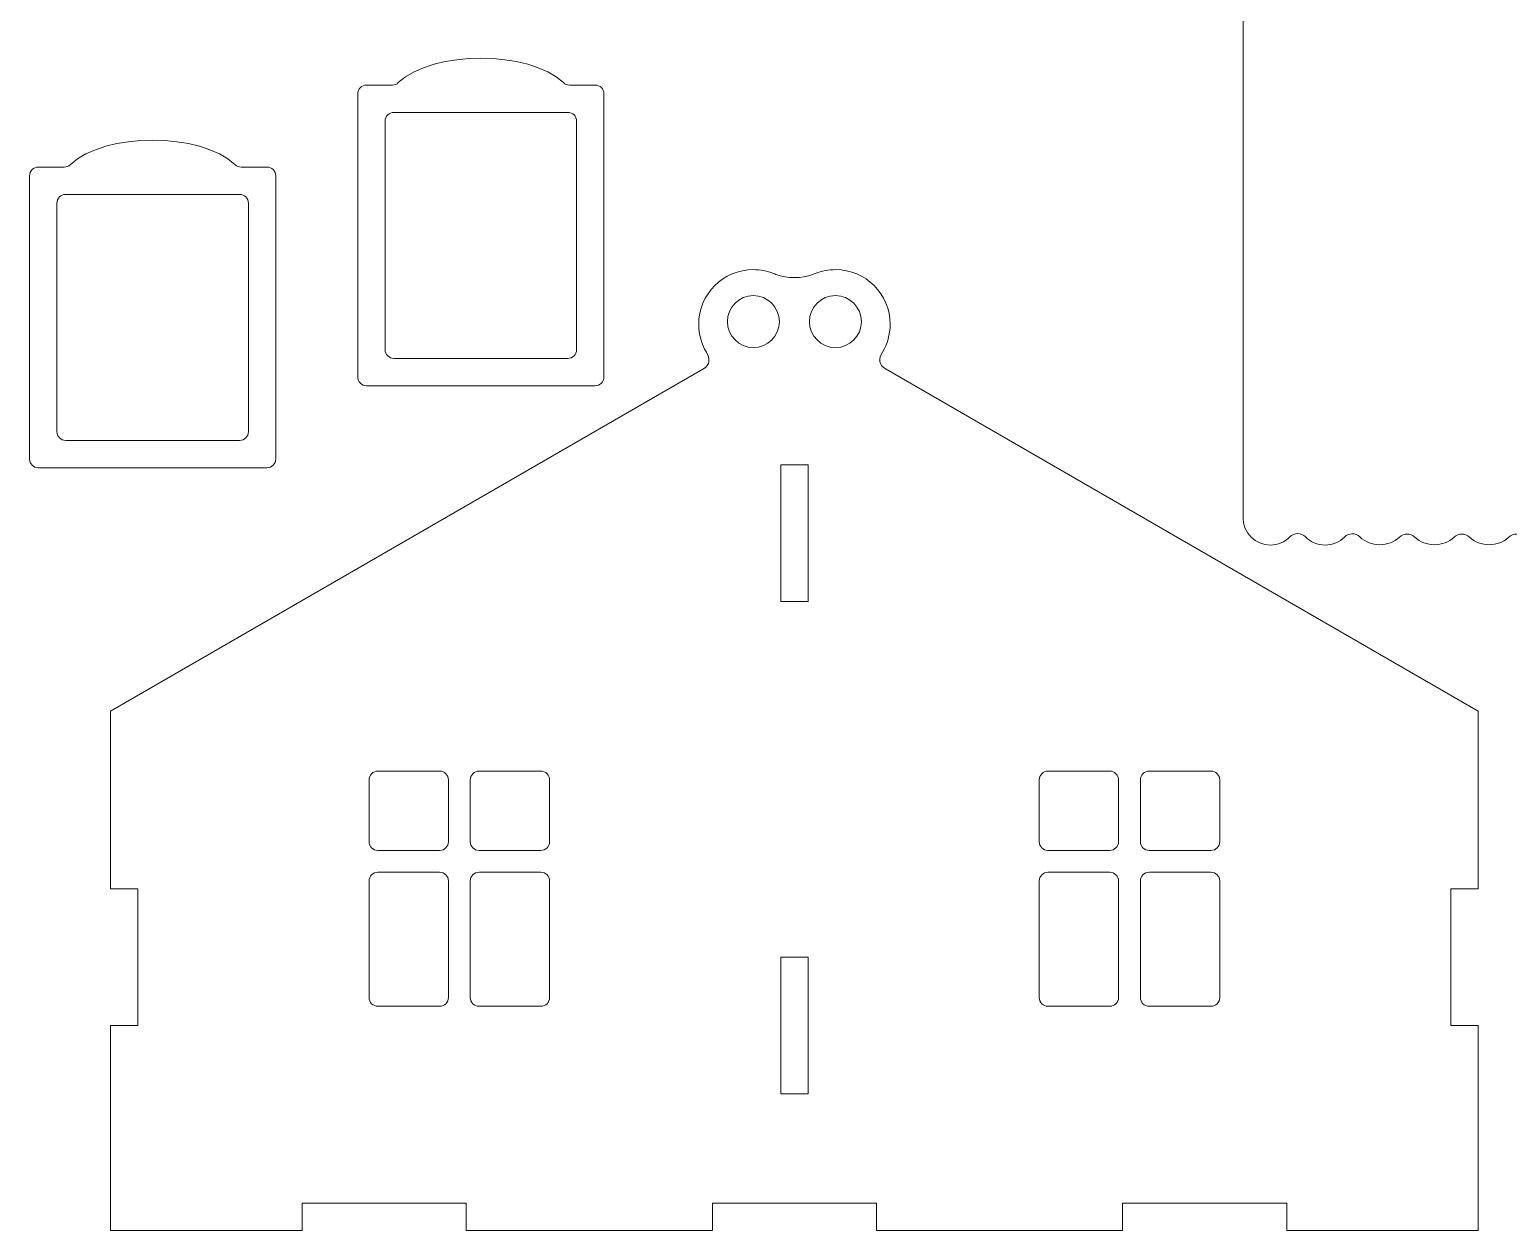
# Model space of a CAD drawing. Header units: centimetres. Extents: x -57 to 69, y -35 to 43.
# Drawn here: x 15.09 to 42.13, y 1.04 to 23 of the extents above; entities that cross this region are included whole.
import ezdxf

# ---------------------------------------------------------------- set-up
doc = ezdxf.new("R2010")
doc.units = ezdxf.units.CM
doc.header["$MEASUREMENT"] = 0
doc.layers.add('layer 1', color=7, linetype='Continuous')

msp = doc.modelspace()

# ---------------------------------------------------------------- linework, layer by layer
at = {"layer": 'layer 1', "color": 240, "lineweight": 9}
for points, knots in [([(37.27643, 14.07481), (37.27733, 13.79942), (37.5008, 13.57648), (37.7764, 13.57647), (37.7764, 13.57647), (37.7764, 13.57647), (37.77641, 13.57647), (37.77641, 13.57647), (37.77641, 13.57647), (37.91632, 13.57648), (38.04281, 13.63395), (38.13355, 13.72655), (38.13355, 13.72655), (38.1726, 13.7664), (38.22061, 13.78657), (38.2764, 13.78657), (38.2764, 13.78657), (38.33219, 13.78657), (38.3802, 13.7664), (38.41925, 13.72655), (38.41925, 13.72655), (38.51, 13.63394), (38.63649, 13.57647), (38.7764, 13.57647), (38.7764, 13.57647), (38.91486, 13.57647), (39.04019, 13.63275), (39.13072, 13.72368), (39.13072, 13.72368), (39.20826, 13.80156), (39.33487, 13.80205), (39.41303, 13.72479), (39.41303, 13.72479), (39.60311, 13.53692), (39.94552, 13.53601), (40.13704, 13.72211), (40.13704, 13.72211), (40.21459, 13.79747), (40.33821, 13.79747), (40.41577, 13.72211), (40.41577, 13.72211), (40.60639, 13.53691), (40.94644, 13.5369), (41.13704, 13.72211), (41.13704, 13.72211), (41.21459, 13.79747), (41.33821, 13.79747), (41.41577, 13.72211), (41.41577, 13.72211), (41.60639, 13.53691), (41.94644, 13.5369), (42.13704, 13.72211), (42.13704, 13.72211), (42.21459, 13.79747), (42.33821, 13.79747), (42.41577, 13.72211), (42.41577, 13.72211), (42.60639, 13.53691), (42.94644, 13.5369), (43.13704, 13.72211), (43.13704, 13.72211), (43.21459, 13.79747), (43.33821, 13.79747), (43.41577, 13.72211), (43.41577, 13.72211), (43.60639, 13.53691), (43.94644, 13.5369), (44.13704, 13.72211), (44.13704, 13.72211), (44.21459, 13.79747), (44.33821, 13.79747), (44.41577, 13.72211), (44.41577, 13.72211), (44.60638, 13.53692), (44.94643, 13.53691), (45.13704, 13.72211), (45.13704, 13.72211), (45.21459, 13.79747), (45.33821, 13.79746), (45.41577, 13.7221), (45.41577, 13.7221), (45.60637, 13.5369), (45.94643, 13.5369), (46.13704, 13.72211), (46.13704, 13.72211), (46.21459, 13.79746), (46.33822, 13.79746), (46.41577, 13.72211), (46.41577, 13.72211), (46.6073, 13.53603), (46.94969, 13.53692), (47.13977, 13.72479), (47.13977, 13.72479), (47.21792, 13.80204), (47.34454, 13.80156), (47.42207, 13.72369), (47.42207, 13.72369), (47.51261, 13.63276), (47.63793, 13.57647), (47.7764, 13.57647), (47.7764, 13.57647), (47.91631, 13.57647), (48.0428, 13.63394), (48.13355, 13.72655), (48.13355, 13.72655), (48.1726, 13.7664), (48.22061, 13.78658), (48.2764, 13.78658), (48.2764, 13.78658), (48.33219, 13.78658), (48.3802, 13.7664), (48.41925, 13.72655), (48.41925, 13.72655), (48.51, 13.63394), (48.63649, 13.57647), (48.7764, 13.57647), (48.7764, 13.57647), (48.91631, 13.57647), (49.0428, 13.63394), (49.13355, 13.72655), (49.13355, 13.72655), (49.1726, 13.7664), (49.22061, 13.78658), (49.2764, 13.78658), (49.2764, 13.78658), (49.33219, 13.78658), (49.3802, 13.7664), (49.41925, 13.72655), (49.41925, 13.72655), (49.51, 13.63394), (49.63649, 13.57647), (49.7764, 13.57647), (49.7764, 13.57647), (49.91631, 13.57647), (50.0428, 13.63394), (50.13355, 13.72655), (50.13355, 13.72655), (50.1726, 13.7664), (50.22061, 13.78658), (50.2764, 13.78658), (50.2764, 13.78658), (50.33219, 13.78658), (50.3802, 13.7664), (50.41925, 13.72655), (50.41925, 13.72655), (50.51, 13.63394), (50.63649, 13.57647), (50.7764, 13.57647), (50.7764, 13.57647), (50.91631, 13.57647), (51.0428, 13.63394), (51.13355, 13.72655), (51.13355, 13.72655), (51.1726, 13.7664), (51.22061, 13.78658), (51.2764, 13.78658), (51.2764, 13.78658), (51.33219, 13.78658), (51.3802, 13.7664), (51.41925, 13.72655), (51.41925, 13.72655), (51.51, 13.63394), (51.63649, 13.57647), (51.7764, 13.57647), (51.7764, 13.57647), (51.91631, 13.57647), (52.0428, 13.63394), (52.13355, 13.72655), (52.13355, 13.72655), (52.1726, 13.7664), (52.22061, 13.78658), (52.2764, 13.78658), (52.2764, 13.78658), (52.33219, 13.78658), (52.3802, 13.7664), (52.41925, 13.72655), (52.41925, 13.72655), (52.51, 13.63394), (52.63649, 13.57647), (52.7764, 13.57647), (52.7764, 13.57647), (52.91631, 13.57647), (53.0428, 13.63394), (53.13355, 13.72655), (53.13355, 13.72655), (53.1726, 13.7664), (53.22061, 13.78658), (53.2764, 13.78658), (53.2764, 13.78658), (53.33219, 13.78658), (53.3802, 13.7664), (53.41925, 13.72655), (53.41925, 13.72655), (53.51, 13.63394), (53.63649, 13.57647), (53.7764, 13.57647), (53.7764, 13.57647), (53.91631, 13.57647), (54.0428, 13.63394), (54.13355, 13.72655), (54.13355, 13.72655), (54.1726, 13.7664), (54.22061, 13.78658), (54.2764, 13.78658), (54.2764, 13.78658), (54.33219, 13.78658), (54.3802, 13.7664), (54.41925, 13.72655), (54.41925, 13.72655), (54.51, 13.63394), (54.63649, 13.57647), (54.7764, 13.57647), (54.7764, 13.57647), (54.91631, 13.57647), (55.0428, 13.63394), (55.13355, 13.72655), (55.13355, 13.72655), (55.1726, 13.7664), (55.22061, 13.78658), (55.2764, 13.78658), (55.2764, 13.78658), (55.33219, 13.78658), (55.3802, 13.7664), (55.41925, 13.72655), (55.41925, 13.72655), (55.51, 13.63394), (55.63649, 13.57647), (55.7764, 13.57647), (55.7764, 13.57647), (55.91631, 13.57647), (56.0428, 13.63394), (56.13355, 13.72655), (56.13355, 13.72655), (56.1726, 13.7664), (56.22061, 13.78658), (56.2764, 13.78658), (56.2764, 13.78658), (56.33219, 13.78658), (56.3802, 13.7664), (56.41925, 13.72655), (56.41925, 13.72655), (56.51, 13.63394), (56.63649, 13.57647), (56.7764, 13.57647), (56.7764, 13.57647), (56.91631, 13.57647), (57.0428, 13.63394), (57.13355, 13.72655), (57.13355, 13.72655), (57.1726, 13.7664), (57.22061, 13.78658), (57.2764, 13.78658), (57.2764, 13.78658), (57.33219, 13.78658), (57.3802, 13.7664), (57.41925, 13.72655), (57.41925, 13.72655), (57.51, 13.63394), (57.63649, 13.57647), (57.7764, 13.57647), (57.7764, 13.57647), (57.91631, 13.57647), (58.0428, 13.63394), (58.13355, 13.72655), (58.13355, 13.72655), (58.1726, 13.7664), (58.22061, 13.78658), (58.2764, 13.78658), (58.2764, 13.78658), (58.33219, 13.78658), (58.3802, 13.7664), (58.41925, 13.72655), (58.41925, 13.72655), (58.51, 13.63394), (58.63649, 13.57647), (58.7764, 13.57647), (58.7764, 13.57647), (58.91631, 13.57647), (59.0428, 13.63394), (59.13355, 13.72655), (59.13355, 13.72655), (59.1726, 13.7664), (59.22061, 13.78658), (59.2764, 13.78658), (59.2764, 13.78658), (59.33219, 13.78658), (59.3802, 13.7664), (59.41925, 13.72655), (59.41925, 13.72655), (59.51, 13.63394), (59.63649, 13.57647), (59.7764, 13.57647), (59.7764, 13.57647), (59.91631, 13.57647), (60.0428, 13.63394), (60.13355, 13.72655), (60.13355, 13.72655), (60.1726, 13.7664), (60.22061, 13.78658), (60.2764, 13.78658), (60.2764, 13.78658), (60.33219, 13.78658), (60.3802, 13.7664), (60.41925, 13.72655), (60.41925, 13.72655), (60.51, 13.63394), (60.63649, 13.57647), (60.7764, 13.57647), (60.7764, 13.57647), (60.91631, 13.57647), (61.0428, 13.63394), (61.13355, 13.72655), (61.13355, 13.72655), (61.1726, 13.7664), (61.22061, 13.78658), (61.2764, 13.78658), (61.2764, 13.78658), (61.33219, 13.78658), (61.3802, 13.7664), (61.41925, 13.72655), (61.41925, 13.72655), (61.51, 13.63394), (61.63649, 13.57647), (61.7764, 13.57647), (61.7764, 13.57647), (61.91631, 13.57647), (62.0428, 13.63394), (62.13355, 13.72655), (62.13355, 13.72655), (62.1726, 13.7664), (62.22061, 13.78658), (62.2764, 13.78658), (62.2764, 13.78658), (62.33219, 13.78658), (62.3802, 13.7664), (62.41925, 13.72655), (62.41925, 13.72655), (62.51, 13.63394), (62.63649, 13.57647), (62.7764, 13.57647), (62.7764, 13.57647), (63.052, 13.57647), (63.27548, 13.79942), (63.27638, 14.07481), (63.27638, 14.07481), (63.27638, 14.07481), (63.27585, 26.65147), (63.27585, 26.65147), (63.27585, 26.65147), (63.27585, 26.92762), (63.052, 27.15147), (62.77585, 27.15147), (62.77585, 27.15147), (62.77585, 27.15147), (62.50092, 27.15147), (62.50092, 27.15147), (62.50092, 27.15147), (62.47219, 27.12274), (62.4325, 27.10497), (62.38866, 27.10497), (62.38866, 27.10497), (62.34482, 27.10497), (62.30513, 27.12274), (62.27641, 27.15147), (62.27641, 27.15147), (62.24768, 27.18019), (62.22991, 27.21988), (62.22991, 27.26372), (62.22991, 27.26372), (62.22991, 27.30756), (62.24768, 27.34725), (62.27641, 27.37598), (62.27641, 27.37598), (62.27641, 27.37598), (62.27641, 27.55196), (62.27641, 27.55196), (62.27641, 27.55196), (62.24768, 27.58068), (62.22991, 27.62037), (62.22991, 27.66421), (62.22991, 27.66421), (62.22991, 27.70805), (62.24768, 27.74774), (62.27641, 27.77647), (62.27641, 27.77647), (62.30513, 27.80519), (62.34482, 27.82296), (62.38866, 27.82296), (62.38866, 27.82296), (62.4325, 27.82296), (62.47219, 27.80519), (62.50092, 27.77647), (62.50092, 27.77647), (62.50092, 27.77647), (62.82629, 27.77647), (62.82629, 27.77647), (62.82629, 27.77647), (62.82629, 27.77647), (62.82625, 28.57647), (62.82625, 28.57647), (62.82625, 28.57647), (62.82625, 28.57647), (37.72658, 28.57647), (37.72658, 28.57647), (37.72658, 28.57647), (37.72658, 28.57647), (37.72654, 27.77647), (37.72654, 27.77647), (37.72654, 27.77647), (37.72654, 27.77647), (38.05192, 27.77647), (38.05192, 27.77647), (38.05192, 27.77647), (38.08064, 27.80519), (38.12033, 27.82296), (38.16417, 27.82296), (38.16417, 27.82296), (38.25185, 27.82296), (38.32292, 27.75189), (38.32292, 27.66421), (38.32292, 27.66421), (38.32292, 27.62036), (38.30515, 27.58067), (38.27642, 27.55195), (38.27642, 27.55195), (38.27642, 27.55195), (38.27642, 27.37599), (38.27642, 27.37599), (38.27642, 27.37599), (38.30515, 27.34727), (38.32292, 27.30757), (38.32292, 27.26372), (38.32292, 27.26372), (38.32292, 27.17604), (38.25185, 27.10497), (38.16417, 27.10497), (38.16417, 27.10497), (38.12033, 27.10497), (38.08064, 27.12274), (38.05192, 27.15147), (38.05192, 27.15147), (38.05192, 27.15147), (37.77698, 27.15147), (37.77698, 27.15147), (37.77698, 27.15147), (37.50083, 27.15147), (37.27698, 26.92762), (37.27698, 26.65147), (37.27698, 26.65147), (37.27698, 26.65147), (37.27643, 14.07481), (37.27643, 14.07481)], [0, 0, 0, 0, 0.00877193, 0.00877193, 0.00877193, 0.00877193, 0.01754386, 0.01754386, 0.01754386, 0.01754386, 0.02631579, 0.02631579, 0.02631579, 0.02631579, 0.03508772, 0.03508772, 0.03508772, 0.03508772, 0.04385965, 0.04385965, 0.04385965, 0.04385965, 0.05263158, 0.05263158, 0.05263158, 0.05263158, 0.06140351, 0.06140351, 0.06140351, 0.06140351, 0.07017544, 0.07017544, 0.07017544, 0.07017544, 0.07894737, 0.07894737, 0.07894737, 0.07894737, 0.0877193, 0.0877193, 0.0877193, 0.0877193, 0.09649123, 0.09649123, 0.09649123, 0.09649123, 0.10526316, 0.10526316, 0.10526316, 0.10526316, 0.11403509, 0.11403509, 0.11403509, 0.11403509, 0.12280702, 0.12280702, 0.12280702, 0.12280702, 0.13157895, 0.13157895, 0.13157895, 0.13157895, 0.14035088, 0.14035088, 0.14035088, 0.14035088, 0.14912281, 0.14912281, 0.14912281, 0.14912281, 0.15789474, 0.15789474, 0.15789474, 0.15789474, 0.16666667, 0.16666667, 0.16666667, 0.16666667, 0.1754386, 0.1754386, 0.1754386, 0.1754386, 0.18421053, 0.18421053, 0.18421053, 0.18421053, 0.19298246, 0.19298246, 0.19298246, 0.19298246, 0.20175439, 0.20175439, 0.20175439, 0.20175439, 0.21052632, 0.21052632, 0.21052632, 0.21052632, 0.21929825, 0.21929825, 0.21929825, 0.21929825, 0.22807018, 0.22807018, 0.22807018, 0.22807018, 0.23684211, 0.23684211, 0.23684211, 0.23684211, 0.24561404, 0.24561404, 0.24561404, 0.24561404, 0.25438596, 0.25438596, 0.25438596, 0.25438596, 0.26315789, 0.26315789, 0.26315789, 0.26315789, 0.27192982, 0.27192982, 0.27192982, 0.27192982, 0.28070175, 0.28070175, 0.28070175, 0.28070175, 0.28947368, 0.28947368, 0.28947368, 0.28947368, 0.29824561, 0.29824561, 0.29824561, 0.29824561, 0.30701754, 0.30701754, 0.30701754, 0.30701754, 0.31578947, 0.31578947, 0.31578947, 0.31578947, 0.3245614, 0.3245614, 0.3245614, 0.3245614, 0.33333333, 0.33333333, 0.33333333, 0.33333333, 0.34210526, 0.34210526, 0.34210526, 0.34210526, 0.35087719, 0.35087719, 0.35087719, 0.35087719, 0.35964912, 0.35964912, 0.35964912, 0.35964912, 0.36842105, 0.36842105, 0.36842105, 0.36842105, 0.37719298, 0.37719298, 0.37719298, 0.37719298, 0.38596491, 0.38596491, 0.38596491, 0.38596491, 0.39473684, 0.39473684, 0.39473684, 0.39473684, 0.40350877, 0.40350877, 0.40350877, 0.40350877, 0.4122807, 0.4122807, 0.4122807, 0.4122807, 0.42105263, 0.42105263, 0.42105263, 0.42105263, 0.42982456, 0.42982456, 0.42982456, 0.42982456, 0.43859649, 0.43859649, 0.43859649, 0.43859649, 0.44736842, 0.44736842, 0.44736842, 0.44736842, 0.45614035, 0.45614035, 0.45614035, 0.45614035, 0.46491228, 0.46491228, 0.46491228, 0.46491228, 0.47368421, 0.47368421, 0.47368421, 0.47368421, 0.48245614, 0.48245614, 0.48245614, 0.48245614, 0.49122807, 0.49122807, 0.49122807, 0.49122807, 0.5, 0.5, 0.5, 0.5, 0.50877193, 0.50877193, 0.50877193, 0.50877193, 0.51754386, 0.51754386, 0.51754386, 0.51754386, 0.52631579, 0.52631579, 0.52631579, 0.52631579, 0.53508772, 0.53508772, 0.53508772, 0.53508772, 0.54385965, 0.54385965, 0.54385965, 0.54385965, 0.55263158, 0.55263158, 0.55263158, 0.55263158, 0.56140351, 0.56140351, 0.56140351, 0.56140351, 0.57017544, 0.57017544, 0.57017544, 0.57017544, 0.57894737, 0.57894737, 0.57894737, 0.57894737, 0.5877193, 0.5877193, 0.5877193, 0.5877193, 0.59649123, 0.59649123, 0.59649123, 0.59649123, 0.60526316, 0.60526316, 0.60526316, 0.60526316, 0.61403509, 0.61403509, 0.61403509, 0.61403509, 0.62280702, 0.62280702, 0.62280702, 0.62280702, 0.63157895, 0.63157895, 0.63157895, 0.63157895, 0.64035088, 0.64035088, 0.64035088, 0.64035088, 0.64912281, 0.64912281, 0.64912281, 0.64912281, 0.65789474, 0.65789474, 0.65789474, 0.65789474, 0.66666667, 0.66666667, 0.66666667, 0.66666667, 0.6754386, 0.6754386, 0.6754386, 0.6754386, 0.68421053, 0.68421053, 0.68421053, 0.68421053, 0.69298246, 0.69298246, 0.69298246, 0.69298246, 0.70175439, 0.70175439, 0.70175439, 0.70175439, 0.71052632, 0.71052632, 0.71052632, 0.71052632, 0.71929825, 0.71929825, 0.71929825, 0.71929825, 0.72807018, 0.72807018, 0.72807018, 0.72807018, 0.73684211, 0.73684211, 0.73684211, 0.73684211, 0.74561404, 0.74561404, 0.74561404, 0.74561404, 0.75438596, 0.75438596, 0.75438596, 0.75438596, 0.76315789, 0.76315789, 0.76315789, 0.76315789, 0.77192982, 0.77192982, 0.77192982, 0.77192982, 0.78070175, 0.78070175, 0.78070175, 0.78070175, 0.78947368, 0.78947368, 0.78947368, 0.78947368, 0.79824561, 0.79824561, 0.79824561, 0.79824561, 0.80701754, 0.80701754, 0.80701754, 0.80701754, 0.81578947, 0.81578947, 0.81578947, 0.81578947, 0.8245614, 0.8245614, 0.8245614, 0.8245614, 0.83333333, 0.83333333, 0.83333333, 0.83333333, 0.84210526, 0.84210526, 0.84210526, 0.84210526, 0.85087719, 0.85087719, 0.85087719, 0.85087719, 0.85964912, 0.85964912, 0.85964912, 0.85964912, 0.86842105, 0.86842105, 0.86842105, 0.86842105, 0.87719298, 0.87719298, 0.87719298, 0.87719298, 0.88596491, 0.88596491, 0.88596491, 0.88596491, 0.89473684, 0.89473684, 0.89473684, 0.89473684, 0.90350877, 0.90350877, 0.90350877, 0.90350877, 0.9122807, 0.9122807, 0.9122807, 0.9122807, 0.92105263, 0.92105263, 0.92105263, 0.92105263, 0.92982456, 0.92982456, 0.92982456, 0.92982456, 0.93859649, 0.93859649, 0.93859649, 0.93859649, 0.94736842, 0.94736842, 0.94736842, 0.94736842, 0.95614035, 0.95614035, 0.95614035, 0.95614035, 0.96491228, 0.96491228, 0.96491228, 0.96491228, 0.97368421, 0.97368421, 0.97368421, 0.97368421, 0.98245614, 0.98245614, 0.98245614, 0.98245614, 1, 1, 1, 1]), ([(25.4333, 16.49067), (24.03996, 16.49067), (22.64664, 16.49067), (21.2533, 16.49067), (21.2533, 16.49067), (21.16518, 16.49067), (21.0933, 16.56255), (21.0933, 16.65067), (21.0933, 16.65067), (21.0933, 18.37734), (21.0933, 20.104), (21.0933, 21.83067), (21.0933, 21.83067), (21.0933, 21.91879), (21.16518, 21.99067), (21.2533, 21.99067), (21.2533, 21.99067), (21.2533, 21.99067), (21.72531, 21.99067), (21.72531, 21.99067), (21.72531, 21.99067), (21.76733, 21.99067), (21.80346, 22.00489), (21.83423, 22.0335), (21.83423, 22.0335), (22.47725, 22.63125), (24.20936, 22.63122), (24.85236, 22.0335), (24.85236, 22.0335), (24.88313, 22.0049), (24.91926, 21.99067), (24.96127, 21.99067), (24.96127, 21.99067), (24.96127, 21.99067), (25.4333, 21.99067), (25.4333, 21.99067), (25.4333, 21.99067), (25.52142, 21.99067), (25.5933, 21.91879), (25.5933, 21.83067), (25.5933, 21.83067), (25.5933, 20.104), (25.5933, 18.37734), (25.5933, 16.65067), (25.5933, 16.65067), (25.5933, 16.56255), (25.52142, 16.49067), (25.4333, 16.49067)], [0, 0, 0, 0, 0.07692308, 0.07692308, 0.07692308, 0.07692308, 0.15384615, 0.15384615, 0.15384615, 0.15384615, 0.23076923, 0.23076923, 0.23076923, 0.23076923, 0.30769231, 0.30769231, 0.30769231, 0.30769231, 0.38461538, 0.38461538, 0.38461538, 0.38461538, 0.46153846, 0.46153846, 0.46153846, 0.46153846, 0.53846154, 0.53846154, 0.53846154, 0.53846154, 0.61538462, 0.61538462, 0.61538462, 0.61538462, 0.69230769, 0.69230769, 0.69230769, 0.69230769, 0.76923077, 0.76923077, 0.76923077, 0.76923077, 0.84615385, 0.84615385, 0.84615385, 0.84615385, 1, 1, 1, 1]), ([(21.5933, 21.33067), (21.5933, 21.33067), (21.5933, 17.15067), (21.5933, 17.15067), (21.5933, 17.15067), (21.5933, 17.06255), (21.66518, 16.99067), (21.7533, 16.99067), (21.7533, 16.99067), (21.7533, 16.99067), (24.9333, 16.99067), (24.9333, 16.99067), (24.9333, 16.99067), (25.02142, 16.99067), (25.0933, 17.06255), (25.0933, 17.15067), (25.0933, 17.15067), (25.0933, 17.15067), (25.0933, 21.33067), (25.0933, 21.33067), (25.0933, 21.33067), (25.0933, 21.41879), (25.02142, 21.49067), (24.9333, 21.49067), (24.9333, 21.49067), (24.9333, 21.49067), (21.7533, 21.49067), (21.7533, 21.49067), (21.7533, 21.49067), (21.66518, 21.49067), (21.5933, 21.41879), (21.5933, 21.33067)], [0, 0, 0, 0, 0.11111111, 0.11111111, 0.11111111, 0.11111111, 0.22222222, 0.22222222, 0.22222222, 0.22222222, 0.33333333, 0.33333333, 0.33333333, 0.33333333, 0.44444444, 0.44444444, 0.44444444, 0.44444444, 0.55555556, 0.55555556, 0.55555556, 0.55555556, 0.66666667, 0.66666667, 0.66666667, 0.66666667, 0.77777778, 0.77777778, 0.77777778, 0.77777778, 1, 1, 1, 1]), ([(19.4333, 14.99067), (18.03996, 14.99067), (16.64664, 14.99067), (15.2533, 14.99067), (15.2533, 14.99067), (15.16518, 14.99067), (15.0933, 15.06255), (15.0933, 15.15067), (15.0933, 15.15067), (15.0933, 16.87734), (15.0933, 18.604), (15.0933, 20.33067), (15.0933, 20.33067), (15.0933, 20.41879), (15.16518, 20.49067), (15.2533, 20.49067), (15.2533, 20.49067), (15.2533, 20.49067), (15.72531, 20.49067), (15.72531, 20.49067), (15.72531, 20.49067), (15.76733, 20.49067), (15.80346, 20.50489), (15.83423, 20.5335), (15.83423, 20.5335), (16.47725, 21.13125), (18.20936, 21.13122), (18.85236, 20.5335), (18.85236, 20.5335), (18.88313, 20.5049), (18.91926, 20.49067), (18.96127, 20.49067), (18.96127, 20.49067), (18.96127, 20.49067), (19.4333, 20.49067), (19.4333, 20.49067), (19.4333, 20.49067), (19.52142, 20.49067), (19.5933, 20.41879), (19.5933, 20.33067), (19.5933, 20.33067), (19.5933, 18.604), (19.5933, 16.87734), (19.5933, 15.15067), (19.5933, 15.15067), (19.5933, 15.06255), (19.52142, 14.99067), (19.4333, 14.99067)], [0, 0, 0, 0, 0.07692308, 0.07692308, 0.07692308, 0.07692308, 0.15384615, 0.15384615, 0.15384615, 0.15384615, 0.23076923, 0.23076923, 0.23076923, 0.23076923, 0.30769231, 0.30769231, 0.30769231, 0.30769231, 0.38461538, 0.38461538, 0.38461538, 0.38461538, 0.46153846, 0.46153846, 0.46153846, 0.46153846, 0.53846154, 0.53846154, 0.53846154, 0.53846154, 0.61538462, 0.61538462, 0.61538462, 0.61538462, 0.69230769, 0.69230769, 0.69230769, 0.69230769, 0.76923077, 0.76923077, 0.76923077, 0.76923077, 0.84615385, 0.84615385, 0.84615385, 0.84615385, 1, 1, 1, 1]), ([(15.5933, 19.83067), (15.5933, 19.83067), (15.5933, 15.65067), (15.5933, 15.65067), (15.5933, 15.65067), (15.5933, 15.56255), (15.66518, 15.49067), (15.7533, 15.49067), (15.7533, 15.49067), (15.7533, 15.49067), (18.9333, 15.49067), (18.9333, 15.49067), (18.9333, 15.49067), (19.02142, 15.49067), (19.0933, 15.56255), (19.0933, 15.65067), (19.0933, 15.65067), (19.0933, 15.65067), (19.0933, 19.83067), (19.0933, 19.83067), (19.0933, 19.83067), (19.0933, 19.91879), (19.02142, 19.99067), (18.9333, 19.99067), (18.9333, 19.99067), (18.9333, 19.99067), (15.7533, 19.99067), (15.7533, 19.99067), (15.7533, 19.99067), (15.66518, 19.99067), (15.5933, 19.91879), (15.5933, 19.83067)], [0, 0, 0, 0, 0.11111111, 0.11111111, 0.11111111, 0.11111111, 0.22222222, 0.22222222, 0.22222222, 0.22222222, 0.33333333, 0.33333333, 0.33333333, 0.33333333, 0.44444444, 0.44444444, 0.44444444, 0.44444444, 0.55555556, 0.55555556, 0.55555556, 0.55555556, 0.66666667, 0.66666667, 0.66666667, 0.66666667, 0.77777778, 0.77777778, 0.77777778, 0.77777778, 1, 1, 1, 1]), ([(28.73824, 18.52473), (28.72248, 18.53077), (28.70728, 18.53832), (28.69152, 18.54454), (28.69152, 18.54454), (28.57481, 18.59059), (28.45046, 18.61389), (28.32501, 18.61389), (28.32501, 18.61389), (27.77274, 18.61389), (27.32501, 18.16616), (27.32501, 17.61389), (27.32501, 17.61389), (27.32501, 17.42684), (27.37638, 17.25186), (27.46575, 17.10216), (27.46575, 17.10216), (27.53552, 16.98902), (27.5419, 16.8731), (27.40061, 16.79152), (27.40061, 16.79152), (27.40061, 16.79152), (16.57501, 10.54147), (16.57501, 10.54147), (16.57501, 10.54147), (16.57501, 10.54147), (16.57501, 7.29147), (16.57501, 7.29147), (16.57501, 7.29147), (16.57501, 7.29147), (17.07501, 7.29147), (17.07501, 7.29147), (17.07501, 7.29147), (17.07501, 7.29147), (17.07501, 4.79147), (17.07501, 4.79147), (17.07501, 4.79147), (17.07501, 4.79147), (16.57501, 4.79147), (16.57501, 4.79147), (16.57501, 4.79147), (16.57501, 4.79147), (16.57501, 1.04147), (16.57501, 1.04147), (16.57501, 1.04147), (16.57501, 1.04147), (20.07501, 1.04147), (20.07501, 1.04147), (20.07501, 1.04147), (20.07501, 1.04147), (20.07501, 1.54147), (20.07501, 1.54147), (20.07501, 1.54147), (20.07501, 1.54147), (23.07501, 1.54147), (23.07501, 1.54147), (23.07501, 1.54147), (23.07501, 1.54147), (23.07501, 1.04147), (23.07501, 1.04147), (23.07501, 1.04147), (23.07501, 1.04147), (27.57501, 1.04147), (27.57501, 1.04147), (27.57501, 1.04147), (27.57501, 1.04147), (27.57501, 1.54147), (27.57501, 1.54147), (27.57501, 1.54147), (27.57501, 1.54147), (30.57501, 1.54147), (30.57501, 1.54147), (30.57501, 1.54147), (30.57501, 1.54147), (30.57501, 1.04147), (30.57501, 1.04147), (30.57501, 1.04147), (30.57501, 1.04147), (35.07501, 1.04147), (35.07501, 1.04147), (35.07501, 1.04147), (35.07501, 1.04147), (35.07501, 1.54147), (35.07501, 1.54147), (35.07501, 1.54147), (35.07501, 1.54147), (38.07501, 1.54147), (38.07501, 1.54147), (38.07501, 1.54147), (38.07501, 1.54147), (38.07501, 1.04147), (38.07501, 1.04147), (38.07501, 1.04147), (38.07501, 1.04147), (41.57501, 1.04147), (41.57501, 1.04147), (41.57501, 1.04147), (41.57501, 1.04147), (41.57501, 4.79147), (41.57501, 4.79147), (41.57501, 4.79147), (41.57501, 4.79147), (41.07501, 4.79147), (41.07501, 4.79147), (41.07501, 4.79147), (41.07501, 4.79147), (41.07501, 7.29147), (41.07501, 7.29147), (41.07501, 7.29147), (41.07501, 7.29147), (41.57501, 7.29147), (41.57501, 7.29147), (41.57501, 7.29147), (41.57501, 7.29147), (41.57501, 10.54147), (41.57501, 10.54147), (41.57501, 10.54147), (41.57501, 10.54147), (30.74941, 16.79152), (30.74941, 16.79152), (30.74941, 16.79152), (30.60812, 16.8731), (30.6145, 16.98902), (30.68427, 17.10216), (30.68427, 17.10216), (30.77364, 17.25186), (30.82501, 17.42684), (30.82501, 17.61389), (30.82501, 17.61389), (30.82501, 18.16616), (30.37728, 18.61389), (29.82501, 18.61389), (29.82501, 18.61389), (29.69956, 18.61389), (29.57521, 18.59059), (29.4585, 18.54454), (29.4585, 18.54454), (29.44274, 18.53832), (29.42754, 18.53077), (29.41178, 18.52473), (29.41178, 18.52473), (29.2156, 18.44958), (28.93442, 18.44958), (28.73824, 18.52473)], [0, 0, 0, 0, 0.02702703, 0.02702703, 0.02702703, 0.02702703, 0.05405405, 0.05405405, 0.05405405, 0.05405405, 0.08108108, 0.08108108, 0.08108108, 0.08108108, 0.10810811, 0.10810811, 0.10810811, 0.10810811, 0.13513514, 0.13513514, 0.13513514, 0.13513514, 0.16216216, 0.16216216, 0.16216216, 0.16216216, 0.18918919, 0.18918919, 0.18918919, 0.18918919, 0.21621622, 0.21621622, 0.21621622, 0.21621622, 0.24324324, 0.24324324, 0.24324324, 0.24324324, 0.27027027, 0.27027027, 0.27027027, 0.27027027, 0.2972973, 0.2972973, 0.2972973, 0.2972973, 0.32432432, 0.32432432, 0.32432432, 0.32432432, 0.35135135, 0.35135135, 0.35135135, 0.35135135, 0.37837838, 0.37837838, 0.37837838, 0.37837838, 0.40540541, 0.40540541, 0.40540541, 0.40540541, 0.43243243, 0.43243243, 0.43243243, 0.43243243, 0.45945946, 0.45945946, 0.45945946, 0.45945946, 0.48648649, 0.48648649, 0.48648649, 0.48648649, 0.51351351, 0.51351351, 0.51351351, 0.51351351, 0.54054054, 0.54054054, 0.54054054, 0.54054054, 0.56756757, 0.56756757, 0.56756757, 0.56756757, 0.59459459, 0.59459459, 0.59459459, 0.59459459, 0.62162162, 0.62162162, 0.62162162, 0.62162162, 0.64864865, 0.64864865, 0.64864865, 0.64864865, 0.67567568, 0.67567568, 0.67567568, 0.67567568, 0.7027027, 0.7027027, 0.7027027, 0.7027027, 0.72972973, 0.72972973, 0.72972973, 0.72972973, 0.75675676, 0.75675676, 0.75675676, 0.75675676, 0.78378378, 0.78378378, 0.78378378, 0.78378378, 0.81081081, 0.81081081, 0.81081081, 0.81081081, 0.83783784, 0.83783784, 0.83783784, 0.83783784, 0.86486486, 0.86486486, 0.86486486, 0.86486486, 0.89189189, 0.89189189, 0.89189189, 0.89189189, 0.91891892, 0.91891892, 0.91891892, 0.91891892, 0.94594595, 0.94594595, 0.94594595, 0.94594595, 1, 1, 1, 1]), ([(28.32501, 18.13889), (28.06268, 18.13889), (27.85001, 17.92622), (27.85001, 17.66389), (27.85001, 17.66389), (27.85001, 17.40156), (28.06268, 17.18889), (28.32501, 17.18889), (28.32501, 17.18889), (28.58734, 17.18889), (28.80001, 17.40156), (28.80001, 17.66389), (28.80001, 17.66389), (28.80001, 17.92622), (28.58734, 18.13889), (28.32501, 18.13889)], [0, 0, 0, 0, 0.2, 0.2, 0.2, 0.2, 0.4, 0.4, 0.4, 0.4, 0.6, 0.6, 0.6, 0.6, 1, 1, 1, 1]), ([(29.82501, 18.13889), (30.08734, 18.13889), (30.30001, 17.92622), (30.30001, 17.66389), (30.30001, 17.66389), (30.30001, 17.40156), (30.08734, 17.18889), (29.82501, 17.18889), (29.82501, 17.18889), (29.56268, 17.18889), (29.35001, 17.40156), (29.35001, 17.66389), (29.35001, 17.66389), (29.35001, 17.92622), (29.56268, 18.13889), (29.82501, 18.13889)], [0, 0, 0, 0, 0.2, 0.2, 0.2, 0.2, 0.4, 0.4, 0.4, 0.4, 0.6, 0.6, 0.6, 0.6, 1, 1, 1, 1]), ([(29.32501, 12.54147), (29.32501, 12.54147), (28.82501, 12.54147), (28.82501, 12.54147), (28.82501, 12.54147), (28.82501, 12.54147), (28.82501, 15.04147), (28.82501, 15.04147), (28.82501, 15.04147), (28.82501, 15.04147), (29.32501, 15.04147), (29.32501, 15.04147), (29.32501, 15.04147), (29.32501, 15.04147), (29.32501, 12.54147), (29.32501, 12.54147)], [0, 0, 0, 0, 0.2, 0.2, 0.2, 0.2, 0.4, 0.4, 0.4, 0.4, 0.6, 0.6, 0.6, 0.6, 1, 1, 1, 1]), ([(22.59001, 9.44147), (22.59001, 9.44147), (21.46001, 9.44147), (21.46001, 9.44147), (21.46001, 9.44147), (21.37191, 9.44147), (21.30001, 9.36957), (21.30001, 9.28147), (21.30001, 9.28147), (21.30001, 9.28147), (21.30001, 8.15147), (21.30001, 8.15147), (21.30001, 8.15147), (21.30001, 8.06337), (21.37189, 7.99147), (21.46001, 7.99147), (21.46001, 7.99147), (21.46001, 7.99147), (22.59001, 7.99147), (22.59001, 7.99147), (22.59001, 7.99147), (22.67813, 7.99147), (22.75001, 8.06335), (22.75001, 8.15147), (22.75001, 8.15147), (22.75001, 8.15147), (22.75001, 9.28147), (22.75001, 9.28147), (22.75001, 9.28147), (22.75001, 9.36959), (22.67809, 9.44147), (22.59001, 9.44147)], [0, 0, 0, 0, 0.11111111, 0.11111111, 0.11111111, 0.11111111, 0.22222222, 0.22222222, 0.22222222, 0.22222222, 0.33333333, 0.33333333, 0.33333333, 0.33333333, 0.44444444, 0.44444444, 0.44444444, 0.44444444, 0.55555556, 0.55555556, 0.55555556, 0.55555556, 0.66666667, 0.66666667, 0.66666667, 0.66666667, 0.77777778, 0.77777778, 0.77777778, 0.77777778, 1, 1, 1, 1]), ([(24.44001, 9.44147), (24.44001, 9.44147), (23.31001, 9.44147), (23.31001, 9.44147), (23.31001, 9.44147), (23.22191, 9.44147), (23.15001, 9.36957), (23.15001, 9.28147), (23.15001, 9.28147), (23.15001, 9.28147), (23.15001, 8.15147), (23.15001, 8.15147), (23.15001, 8.15147), (23.15001, 8.06337), (23.22189, 7.99147), (23.31001, 7.99147), (23.31001, 7.99147), (23.31001, 7.99147), (24.44001, 7.99147), (24.44001, 7.99147), (24.44001, 7.99147), (24.52813, 7.99147), (24.60001, 8.06335), (24.60001, 8.15147), (24.60001, 8.15147), (24.60001, 8.15147), (24.60001, 9.28147), (24.60001, 9.28147), (24.60001, 9.28147), (24.60001, 9.36959), (24.52809, 9.44147), (24.44001, 9.44147)], [0, 0, 0, 0, 0.11111111, 0.11111111, 0.11111111, 0.11111111, 0.22222222, 0.22222222, 0.22222222, 0.22222222, 0.33333333, 0.33333333, 0.33333333, 0.33333333, 0.44444444, 0.44444444, 0.44444444, 0.44444444, 0.55555556, 0.55555556, 0.55555556, 0.55555556, 0.66666667, 0.66666667, 0.66666667, 0.66666667, 0.77777778, 0.77777778, 0.77777778, 0.77777778, 1, 1, 1, 1]), ([(33.71001, 9.44147), (33.71001, 9.44147), (34.84001, 9.44147), (34.84001, 9.44147), (34.84001, 9.44147), (34.92811, 9.44147), (35.00001, 9.36957), (35.00001, 9.28147), (35.00001, 9.28147), (35.00001, 9.28147), (35.00001, 8.15147), (35.00001, 8.15147), (35.00001, 8.15147), (35.00001, 8.06337), (34.92813, 7.99147), (34.84001, 7.99147), (34.84001, 7.99147), (34.84001, 7.99147), (33.71001, 7.99147), (33.71001, 7.99147), (33.71001, 7.99147), (33.62189, 7.99147), (33.55001, 8.06335), (33.55001, 8.15147), (33.55001, 8.15147), (33.55001, 8.15147), (33.55001, 9.28147), (33.55001, 9.28147), (33.55001, 9.28147), (33.55001, 9.36959), (33.62193, 9.44147), (33.71001, 9.44147)], [0, 0, 0, 0, 0.11111111, 0.11111111, 0.11111111, 0.11111111, 0.22222222, 0.22222222, 0.22222222, 0.22222222, 0.33333333, 0.33333333, 0.33333333, 0.33333333, 0.44444444, 0.44444444, 0.44444444, 0.44444444, 0.55555556, 0.55555556, 0.55555556, 0.55555556, 0.66666667, 0.66666667, 0.66666667, 0.66666667, 0.77777778, 0.77777778, 0.77777778, 0.77777778, 1, 1, 1, 1]), ([(35.56001, 9.44147), (35.56001, 9.44147), (36.69001, 9.44147), (36.69001, 9.44147), (36.69001, 9.44147), (36.77811, 9.44147), (36.85001, 9.36957), (36.85001, 9.28147), (36.85001, 9.28147), (36.85001, 9.28147), (36.85001, 8.15147), (36.85001, 8.15147), (36.85001, 8.15147), (36.85001, 8.06337), (36.77813, 7.99147), (36.69001, 7.99147), (36.69001, 7.99147), (36.69001, 7.99147), (35.56001, 7.99147), (35.56001, 7.99147), (35.56001, 7.99147), (35.47189, 7.99147), (35.40001, 8.06335), (35.40001, 8.15147), (35.40001, 8.15147), (35.40001, 8.15147), (35.40001, 9.28147), (35.40001, 9.28147), (35.40001, 9.28147), (35.40001, 9.36959), (35.47193, 9.44147), (35.56001, 9.44147)], [0, 0, 0, 0, 0.11111111, 0.11111111, 0.11111111, 0.11111111, 0.22222222, 0.22222222, 0.22222222, 0.22222222, 0.33333333, 0.33333333, 0.33333333, 0.33333333, 0.44444444, 0.44444444, 0.44444444, 0.44444444, 0.55555556, 0.55555556, 0.55555556, 0.55555556, 0.66666667, 0.66666667, 0.66666667, 0.66666667, 0.77777778, 0.77777778, 0.77777778, 0.77777778, 1, 1, 1, 1]), ([(21.30001, 7.43147), (21.30001, 7.43147), (21.30001, 5.30147), (21.30001, 5.30147), (21.30001, 5.30147), (21.30001, 5.21337), (21.37189, 5.14147), (21.46001, 5.14147), (21.46001, 5.14147), (21.46001, 5.14147), (22.59001, 5.14147), (22.59001, 5.14147), (22.59001, 5.14147), (22.67813, 5.14147), (22.75001, 5.21335), (22.75001, 5.30147), (22.75001, 5.30147), (22.75001, 5.30147), (22.75001, 7.43147), (22.75001, 7.43147), (22.75001, 7.43147), (22.75001, 7.51959), (22.67811, 7.59147), (22.59001, 7.59147), (22.59001, 7.59147), (22.59001, 7.59147), (21.46001, 7.59147), (21.46001, 7.59147), (21.46001, 7.59147), (21.37191, 7.59147), (21.30001, 7.51955), (21.30001, 7.43147)], [0, 0, 0, 0, 0.11111111, 0.11111111, 0.11111111, 0.11111111, 0.22222222, 0.22222222, 0.22222222, 0.22222222, 0.33333333, 0.33333333, 0.33333333, 0.33333333, 0.44444444, 0.44444444, 0.44444444, 0.44444444, 0.55555556, 0.55555556, 0.55555556, 0.55555556, 0.66666667, 0.66666667, 0.66666667, 0.66666667, 0.77777778, 0.77777778, 0.77777778, 0.77777778, 1, 1, 1, 1]), ([(23.31001, 5.14147), (23.31001, 5.14147), (24.44001, 5.14147), (24.44001, 5.14147), (24.44001, 5.14147), (24.52813, 5.14147), (24.60001, 5.21335), (24.60001, 5.30147), (24.60001, 5.30147), (24.60001, 5.30147), (24.60001, 7.43147), (24.60001, 7.43147), (24.60001, 7.43147), (24.60001, 7.51959), (24.52811, 7.59147), (24.44001, 7.59147), (24.44001, 7.59147), (24.44001, 7.59147), (23.31001, 7.59147), (23.31001, 7.59147), (23.31001, 7.59147), (23.22191, 7.59147), (23.15001, 7.51957), (23.15001, 7.43147), (23.15001, 7.43147), (23.15001, 7.43147), (23.15001, 5.30147), (23.15001, 5.30147), (23.15001, 5.30147), (23.15001, 5.21337), (23.22189, 5.14147), (23.31001, 5.14147)], [0, 0, 0, 0, 0.11111111, 0.11111111, 0.11111111, 0.11111111, 0.22222222, 0.22222222, 0.22222222, 0.22222222, 0.33333333, 0.33333333, 0.33333333, 0.33333333, 0.44444444, 0.44444444, 0.44444444, 0.44444444, 0.55555556, 0.55555556, 0.55555556, 0.55555556, 0.66666667, 0.66666667, 0.66666667, 0.66666667, 0.77777778, 0.77777778, 0.77777778, 0.77777778, 1, 1, 1, 1]), ([(34.84001, 5.14147), (34.84001, 5.14147), (33.71001, 5.14147), (33.71001, 5.14147), (33.71001, 5.14147), (33.62189, 5.14147), (33.55001, 5.21335), (33.55001, 5.30147), (33.55001, 5.30147), (33.55001, 5.30147), (33.55001, 7.43147), (33.55001, 7.43147), (33.55001, 7.43147), (33.55001, 7.51959), (33.62191, 7.59147), (33.71001, 7.59147), (33.71001, 7.59147), (33.71001, 7.59147), (34.84001, 7.59147), (34.84001, 7.59147), (34.84001, 7.59147), (34.92811, 7.59147), (35.00001, 7.51957), (35.00001, 7.43147), (35.00001, 7.43147), (35.00001, 7.43147), (35.00001, 5.30147), (35.00001, 5.30147), (35.00001, 5.30147), (35.00001, 5.21337), (34.92813, 5.14147), (34.84001, 5.14147)], [0, 0, 0, 0, 0.11111111, 0.11111111, 0.11111111, 0.11111111, 0.22222222, 0.22222222, 0.22222222, 0.22222222, 0.33333333, 0.33333333, 0.33333333, 0.33333333, 0.44444444, 0.44444444, 0.44444444, 0.44444444, 0.55555556, 0.55555556, 0.55555556, 0.55555556, 0.66666667, 0.66666667, 0.66666667, 0.66666667, 0.77777778, 0.77777778, 0.77777778, 0.77777778, 1, 1, 1, 1]), ([(36.85001, 7.43147), (36.85001, 7.43147), (36.85001, 5.30147), (36.85001, 5.30147), (36.85001, 5.30147), (36.85001, 5.21337), (36.77813, 5.14147), (36.69001, 5.14147), (36.69001, 5.14147), (36.69001, 5.14147), (35.56001, 5.14147), (35.56001, 5.14147), (35.56001, 5.14147), (35.47189, 5.14147), (35.40001, 5.21335), (35.40001, 5.30147), (35.40001, 5.30147), (35.40001, 5.30147), (35.40001, 7.43147), (35.40001, 7.43147), (35.40001, 7.43147), (35.40001, 7.51959), (35.47191, 7.59147), (35.56001, 7.59147), (35.56001, 7.59147), (35.56001, 7.59147), (36.69001, 7.59147), (36.69001, 7.59147), (36.69001, 7.59147), (36.77811, 7.59147), (36.85001, 7.51955), (36.85001, 7.43147)], [0, 0, 0, 0, 0.11111111, 0.11111111, 0.11111111, 0.11111111, 0.22222222, 0.22222222, 0.22222222, 0.22222222, 0.33333333, 0.33333333, 0.33333333, 0.33333333, 0.44444444, 0.44444444, 0.44444444, 0.44444444, 0.55555556, 0.55555556, 0.55555556, 0.55555556, 0.66666667, 0.66666667, 0.66666667, 0.66666667, 0.77777778, 0.77777778, 0.77777778, 0.77777778, 1, 1, 1, 1]), ([(29.32501, 3.54147), (29.32501, 3.54147), (28.82501, 3.54147), (28.82501, 3.54147), (28.82501, 3.54147), (28.82501, 3.54147), (28.82501, 6.04147), (28.82501, 6.04147), (28.82501, 6.04147), (28.82501, 6.04147), (29.32501, 6.04147), (29.32501, 6.04147), (29.32501, 6.04147), (29.32501, 6.04147), (29.32501, 3.54147), (29.32501, 3.54147)], [0, 0, 0, 0, 0.2, 0.2, 0.2, 0.2, 0.4, 0.4, 0.4, 0.4, 0.6, 0.6, 0.6, 0.6, 1, 1, 1, 1])]:
    msp.add_open_spline(points, degree=3, knots=knots, dxfattribs=at)

doc.saveas('drawing.dxf')
